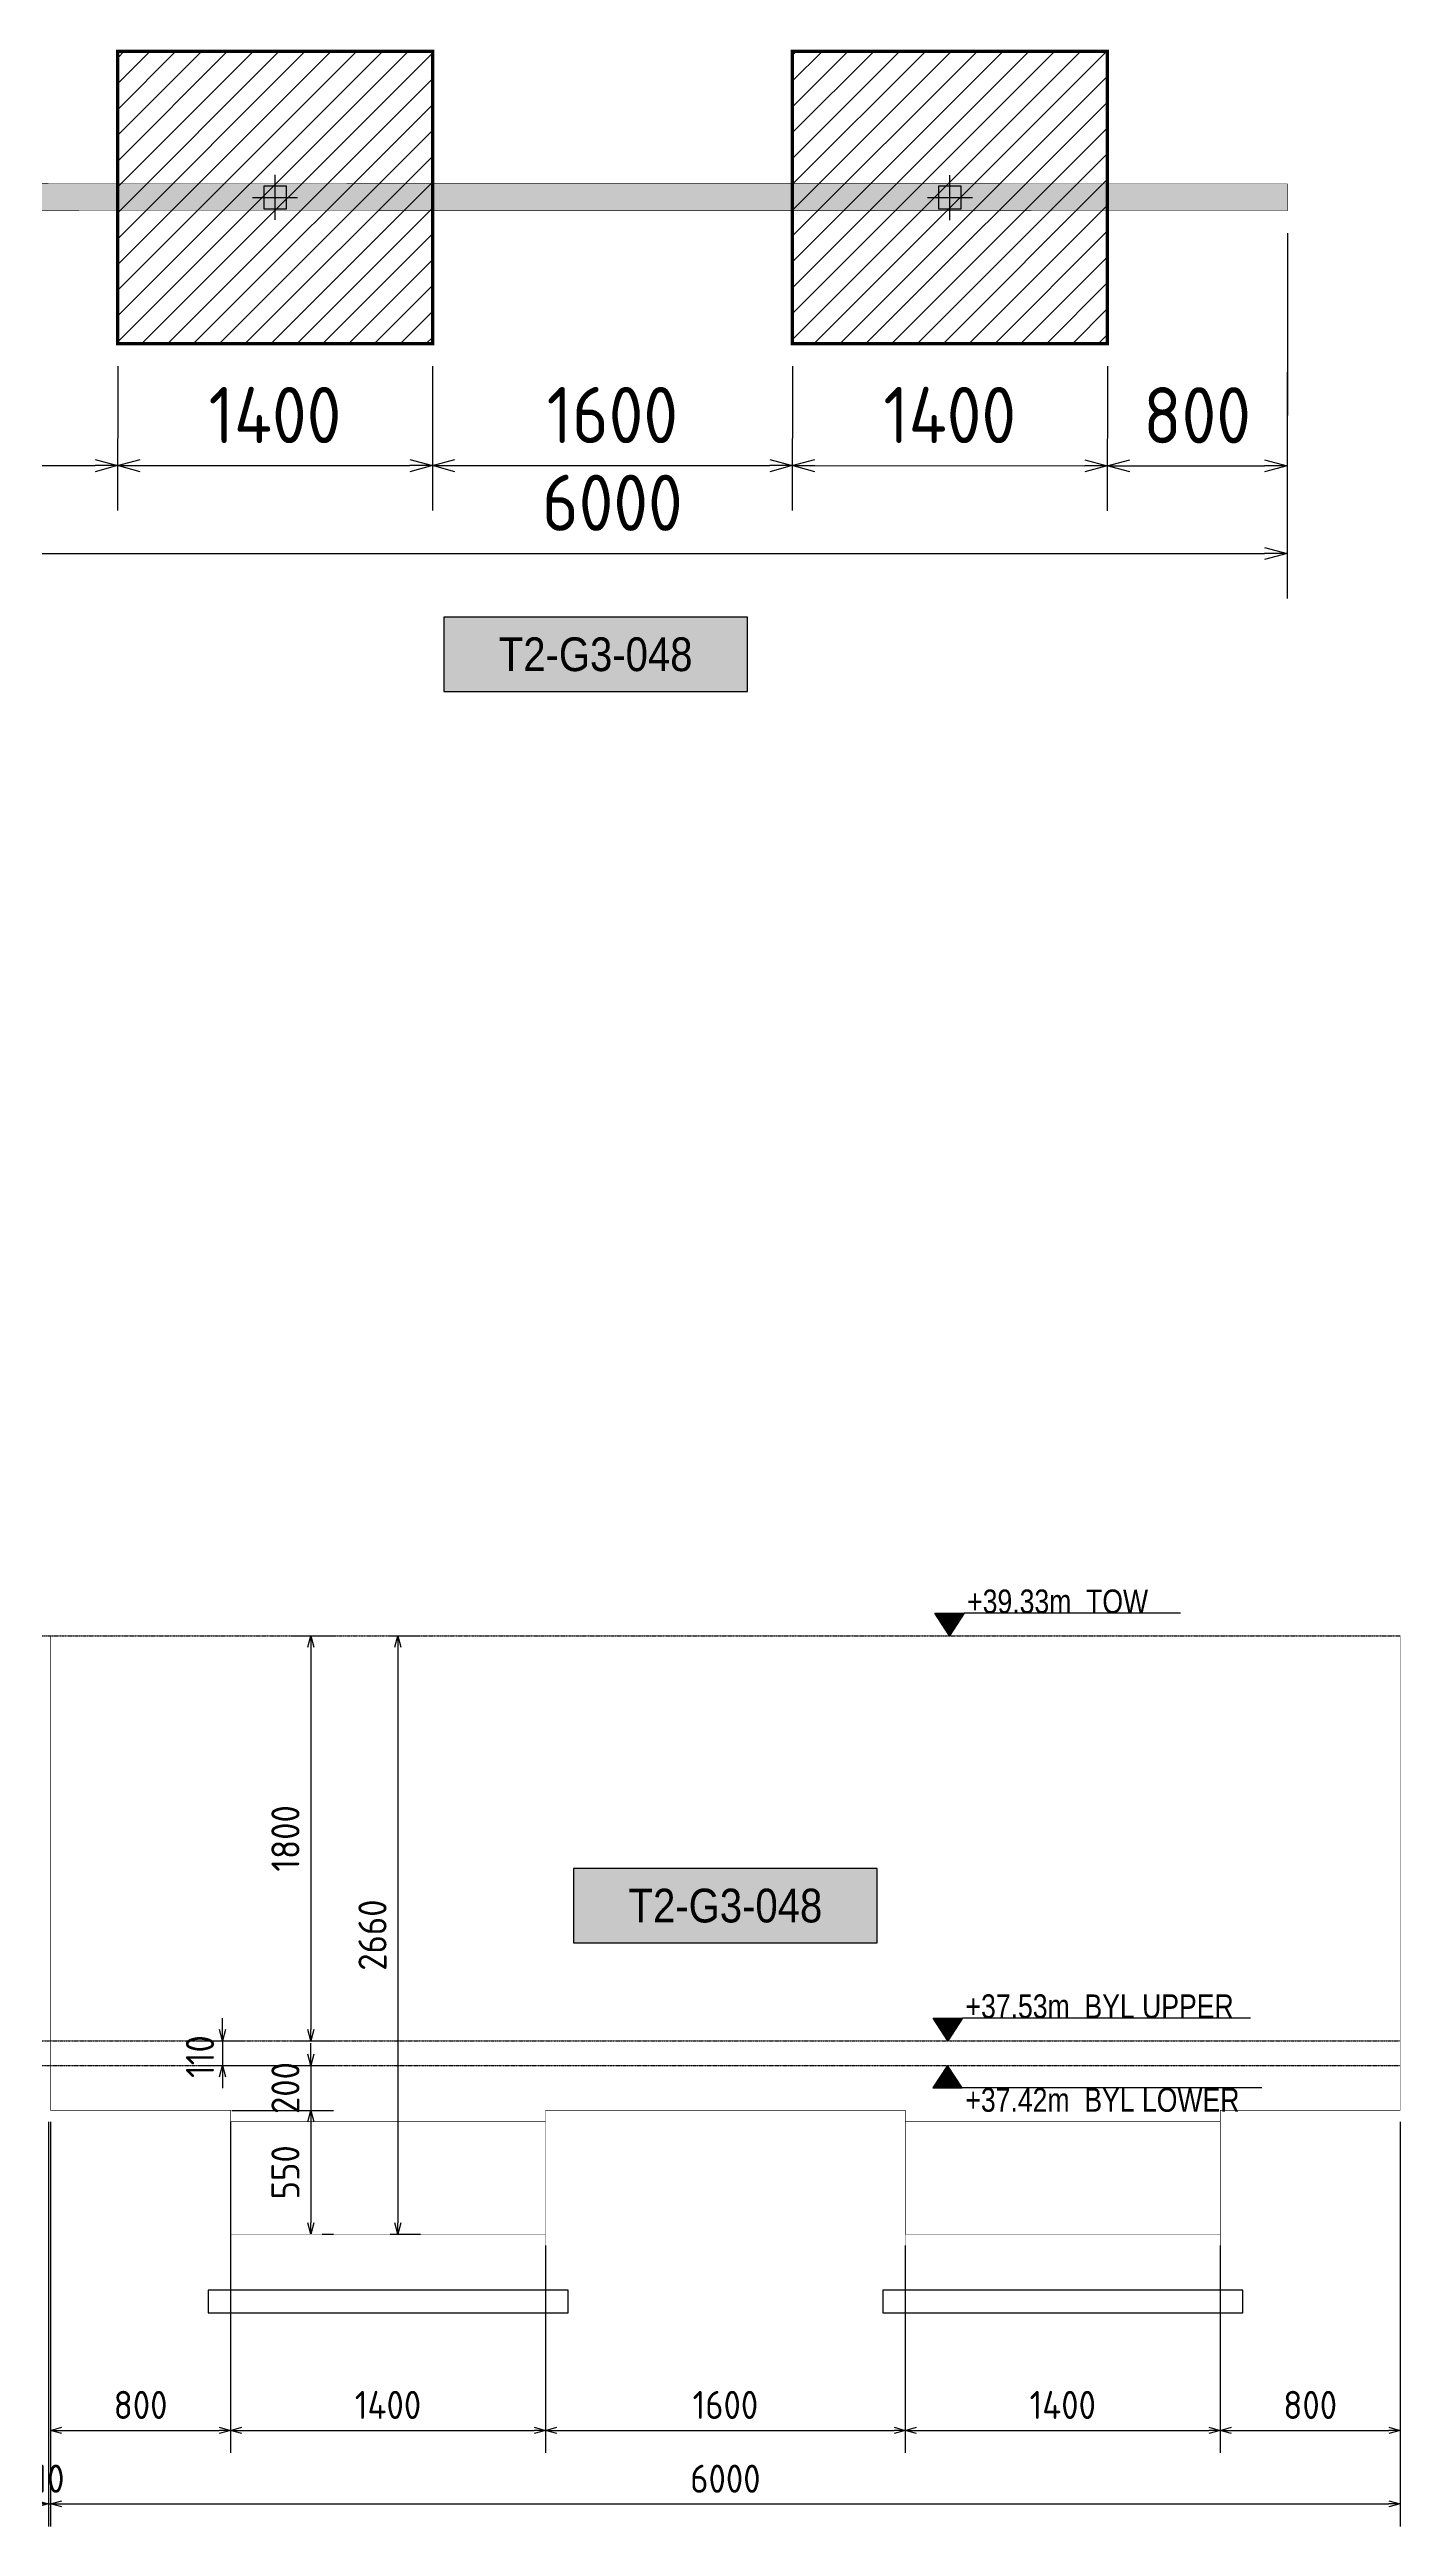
# Model space of a CAD drawing. Header units: centimetres. Extents: x -6122352 to 7132207, y -1694241 to 1947892.
# Drawn here: x 3400055 to 3406061, y 702974 to 713987 of the extents above; entities that cross this region are included whole.
import ezdxf
from ezdxf.enums import TextEntityAlignment as Align

# ---------------------------------------------------------------- set-up
doc = ezdxf.new("R2010")
doc.units = ezdxf.units.CM
doc.header["$MEASUREMENT"] = 0
doc.header["$PDMODE"] = 66
doc.header["$PDSIZE"] = 100
doc.linetypes.add('DASHED2', pattern=[0.375, 0.25, -0.125])
doc.linetypes.add('HIDDEN', pattern=[0.375, 0.25, -0.125])
for name, color, linetype in [('00-MI-DIM', 7, 'Continuous'), ('@MI-FOOTINGS', 7, 'Continuous'), ('@MI-TYPE-01', 30, 'Continuous'), ('@MI-TYPE-02', 6, 'Continuous'), ('JML-Dimension', 1, 'Continuous'), ('PANEL-TAGS', 7, 'Continuous'), ('SECTION', 130, 'Continuous')]:
    doc.layers.add(name, color=color, linetype=linetype)
doc.styles.add('PANELTAG_STYLE', font='arial.ttf')
doc.styles.add('Schueco-BEMSTIL', font='isocpeur.ttf', dxfattribs={"width": 0.9})
doc.styles.add('txt-Pisa-std', font='arial.ttf', dxfattribs={"width": 0.8})
doc.dimstyles.new('MI- JWC-TXT-2.5 MM', dxfattribs={"dimscale": 1.5, "dimtxt": 2.5, "dimasz": 1, "dimexe": 2, "dimexo": 1, "dimgap": 1, "dimtad": 1, "dimdec": 0, "dimdsep": 46, "dimtxsty": 'Schueco-BEMSTIL', "dimblk": 'OPEN30', "dimcen": 0, "dimdle": 2, "dimclrd": 140, "dimclre": 8, "dimclrt": 40, "dimadec": 0, "dimazin": 2, "dimtfac": 1, "dimtdec": 0, "dimtix": 1, "dimtmove": 2, "dimatfit": 3, "dimldrblk": 'OPEN', "dimfxl": 2, "dimlwd": -1, "dimlwe": -1, "dimarcsym": 0})

# ---------------------------------------------------------------- blocks, each defined once
blk = doc.blocks.new('_Open30')
at = {"color": 0, "linetype": 'ByBlock', "lineweight": -2}
for p, q in [((-1, 0.27), (0, 0)), ((0, 0), (-1, -0.27)), ((0, 0), (-1, 0))]:
    blk.add_line(p, q, dxfattribs=at)
blk = doc.blocks.new('*D1453')
at = {"layer": '00-MI-DIM', "color": 8, "transparency": 16777216}
for p, q in [((395143, -176672), (396767, -176673)), ((395141, -182672), (396766, -182673))]:
    blk.add_line(p, q, dxfattribs=at)
at = {"layer": '00-MI-DIM', "color": 140, "transparency": 16777216}
blk.add_line((396566, -182573), (396567, -176773), dxfattribs=at)
at = {"layer": 'Defpoints', "color": 0, "transparency": 16777216}
for p in [(395043, -176672), (396567, -176673), (395041, -182672)]:
    blk.add_point(p, dxfattribs=at)
at = {"layer": '00-MI-DIM', "color": 140, "transparency": 16777216, "xscale": 100, "yscale": 100, "zscale": 100}
for p, rotation in [((396567, -176673), 89.98973417893167), ((396566, -182673), 269.9897341789317)]:
    blk.add_blockref('_Open30', p, dxfattribs=dict(at, rotation=rotation))
at = {"layer": '00-MI-DIM', "color": 40, "transparency": 16777216, "insert": (396341, -179673), "char_height": 250, "attachment_point": 5, "rotation": 89.9897, "style": 'Schueco-BEMSTIL'}
blk.add_mtext('6000', dxfattribs=at)
blk = doc.blocks.new('_Open')
at = {"color": 0, "linetype": 'ByBlock', "lineweight": -2}
for p, q in [((-1, 0.2), (0, 0)), ((-1, -0.2), (0, 0)), ((0, 0), (-1, 0))]:
    blk.add_line(p, q, dxfattribs=at)
blk = doc.blocks.new('T2-FOOTING PLAN')
at = {"layer": '@MI-FOOTINGS', "transparency": 33554679}
h = blk.add_hatch(dxfattribs=at)
h.set_pattern_fill('ANSI31', color=8, scale=650)
h.paths.add_polyline_path([(-700, 650), (700, 650), (700, -650), (-700, -650)])
at = {"layer": '@MI-FOOTINGS', "color": 160, "true_color": 0x3340f0, "const_width": 15}
blk.add_lwpolyline([(-700, 650), (700, 650), (700, -650), (-700, -650)], close=True, dxfattribs=at)
at = {"layer": '@MI-FOOTINGS', "color": 30}
blk.add_point((0, 0), dxfattribs=at)
blk = doc.blocks.new('*D1433')
at = {"layer": '00-MI-DIM', "color": 8, "transparency": 16777216}
for p, q in [((395733, -181872), (396376, -181873)), ((395732, -183482), (396375, -183483))]:
    blk.add_line(p, q, dxfattribs=at)
at = {"layer": '00-MI-DIM', "color": 140, "transparency": 16777216}
blk.add_line((396175, -183383), (396176, -181973), dxfattribs=at)
at = {"layer": 'Defpoints', "color": 0, "transparency": 16777216}
for p in [(395633, -181872), (396176, -181873), (395632, -183482)]:
    blk.add_point(p, dxfattribs=at)
at = {"layer": '00-MI-DIM', "color": 140, "transparency": 16777216, "xscale": 100, "yscale": 100, "zscale": 100}
for p, rotation in [((396176, -181873), 89.98973417893167), ((396175, -183483), 269.9897341789317)]:
    blk.add_blockref('_Open30', p, dxfattribs=dict(at, rotation=rotation))
at = {"layer": '00-MI-DIM', "color": 40, "transparency": 16777216, "insert": (395951, -182678), "char_height": 250, "attachment_point": 5, "rotation": 89.9897, "style": 'Schueco-BEMSTIL'}
blk.add_mtext('1610', dxfattribs=at)
blk = doc.blocks.new('*D1435')
at = {"layer": '00-MI-DIM', "color": 8, "transparency": 16777216}
for p, q in [((395734, -180472), (396376, -180473)), ((395733, -181872), (396376, -181873))]:
    blk.add_line(p, q, dxfattribs=at)
at = {"layer": '00-MI-DIM', "color": 140, "transparency": 16777216}
blk.add_line((396176, -181773), (396176, -180573), dxfattribs=at)
at = {"layer": 'Defpoints', "color": 0, "transparency": 16777216}
for p in [(395634, -180472), (396176, -180473), (395633, -181872)]:
    blk.add_point(p, dxfattribs=at)
at = {"layer": '00-MI-DIM', "color": 140, "transparency": 16777216, "xscale": 100, "yscale": 100, "zscale": 100}
for p, rotation in [((396176, -180473), 89.98973417893167), ((396176, -181873), 269.9897341789317)]:
    blk.add_blockref('_Open30', p, dxfattribs=dict(at, rotation=rotation))
at = {"layer": '00-MI-DIM', "color": 40, "transparency": 16777216, "insert": (395951, -181173), "char_height": 250, "attachment_point": 5, "rotation": 89.9897, "style": 'Schueco-BEMSTIL'}
blk.add_mtext('1400', dxfattribs=at)
blk = doc.blocks.new('*D1437')
at = {"layer": '00-MI-DIM', "color": 8, "transparency": 16777216}
for p, q in [((395734, -178872), (396376, -178873)), ((395734, -180472), (396376, -180473))]:
    blk.add_line(p, q, dxfattribs=at)
at = {"layer": '00-MI-DIM', "color": 140, "transparency": 16777216}
blk.add_line((396176, -180373), (396176, -178973), dxfattribs=at)
at = {"layer": 'Defpoints', "color": 0, "transparency": 16777216}
for p in [(395634, -178872), (396176, -178873), (395634, -180472)]:
    blk.add_point(p, dxfattribs=at)
at = {"layer": '00-MI-DIM', "color": 140, "transparency": 16777216, "xscale": 100, "yscale": 100, "zscale": 100}
for p, rotation in [((396176, -178873), 89.98973417893167), ((396176, -180473), 269.9897341789317)]:
    blk.add_blockref('_Open30', p, dxfattribs=dict(at, rotation=rotation))
at = {"layer": '00-MI-DIM', "color": 40, "transparency": 16777216, "insert": (395951, -179673), "char_height": 250, "attachment_point": 5, "rotation": 89.9897, "style": 'Schueco-BEMSTIL'}
blk.add_mtext('1600', dxfattribs=at)
blk = doc.blocks.new('*D1439')
at = {"layer": '00-MI-DIM', "color": 8, "transparency": 16777216}
for p, q in [((395734, -177472), (396377, -177473)), ((395734, -178872), (396376, -178873))]:
    blk.add_line(p, q, dxfattribs=at)
at = {"layer": '00-MI-DIM', "color": 140, "transparency": 16777216}
blk.add_line((396176, -178773), (396177, -177573), dxfattribs=at)
at = {"layer": 'Defpoints', "color": 0, "transparency": 16777216}
for p in [(395634, -177472), (396177, -177473), (395634, -178872)]:
    blk.add_point(p, dxfattribs=at)
at = {"layer": '00-MI-DIM', "color": 140, "transparency": 16777216, "xscale": 100, "yscale": 100, "zscale": 100}
for p, rotation in [((396177, -177473), 89.98973417893167), ((396176, -178873), 269.9897341789317)]:
    blk.add_blockref('_Open30', p, dxfattribs=dict(at, rotation=rotation))
at = {"layer": '00-MI-DIM', "color": 40, "transparency": 16777216, "insert": (395951, -178173), "char_height": 250, "attachment_point": 5, "rotation": 89.9897, "style": 'Schueco-BEMSTIL'}
blk.add_mtext('1400', dxfattribs=at)
blk = doc.blocks.new('*D1479')
at = {"layer": '00-MI-DIM', "color": 8, "transparency": 16777216}
for p, q in [((395143, -176672), (396377, -176673)), ((395734, -177472), (396377, -177473))]:
    blk.add_line(p, q, dxfattribs=at)
at = {"layer": '00-MI-DIM', "color": 140, "transparency": 16777216}
blk.add_line((396177, -177373), (396177, -176773), dxfattribs=at)
at = {"layer": 'Defpoints', "color": 0, "transparency": 16777216}
for p in [(395043, -176672), (396177, -176673), (395634, -177472)]:
    blk.add_point(p, dxfattribs=at)
at = {"layer": '00-MI-DIM', "color": 140, "transparency": 16777216, "xscale": 100, "yscale": 100, "zscale": 100}
for p, rotation in [((396177, -176673), 89.98973417893167), ((396177, -177473), 269.9897341789317)]:
    blk.add_blockref('_Open30', p, dxfattribs=dict(at, rotation=rotation))
at = {"layer": '00-MI-DIM', "color": 40, "transparency": 16777216, "insert": (395952, -177073), "char_height": 250, "attachment_point": 5, "rotation": 89.9897, "style": 'Schueco-BEMSTIL'}
blk.add_mtext('800', dxfattribs=at)
blk = doc.blocks.new('PANELTAG')
at = {"layer": 'PANEL-TAGS', "color": 1}
blk.add_lwpolyline([(-13.5, -3.3), (13.5, -3.3), (13.5, 3.3), (-13.5, 3.3)], close=True, dxfattribs=at)
at = {"layer": 'PANEL-TAGS', "color": 40, "true_color": 0xffd700}
blk.add_solid([(-13.5, -3.3), (13.5, -3.3), (-13.5, 3.3), (13.5, 3.3)], dxfattribs=at)
at = {"layer": 'PANEL-TAGS', "color": 5, "style": 'PANELTAG_STYLE', "width": 0.85}
blk.add_attdef('TAGNO', text='', height=3, dxfattribs=at).set_placement((0, 0), align=Align.MIDDLE)
blk = doc.blocks.new('*D2136')
at = {"layer": '@MI-TYPE-01', "color": 8, "transparency": 16777216}
for p, q in [((3400060, 704773), (3400060, 703301)), ((3400860, 704773), (3400860, 703301))]:
    blk.add_line(p, q, dxfattribs=at)
at = {"layer": '@MI-TYPE-01', "color": 140, "transparency": 16777216}
blk.add_line((3400110, 703401), (3400810, 703401), dxfattribs=at)
at = {"layer": 'Defpoints', "color": 0, "transparency": 16777216}
for p in [(3400060, 704823), (3400860, 704823), (3400860, 703401)]:
    blk.add_point(p, dxfattribs=at)
at = {"layer": '@MI-TYPE-01', "color": 140, "transparency": 16777216, "xscale": 50, "yscale": 50, "zscale": 50, "rotation": 180}
blk.add_blockref('_Open30', (3400060, 703401), dxfattribs=at)
at = {"layer": '@MI-TYPE-01', "color": 140, "transparency": 16777216, "xscale": 50, "yscale": 50, "zscale": 50}
blk.add_blockref('_Open30', (3400860, 703401), dxfattribs=at)
at = {"layer": '@MI-TYPE-01', "color": 40, "transparency": 16777216, "insert": (3400460, 703514), "char_height": 125, "attachment_point": 5, "style": 'Schueco-BEMSTIL'}
blk.add_mtext('800', dxfattribs=at)
blk = doc.blocks.new('*D2137')
at = {"layer": '@MI-TYPE-01', "color": 8, "transparency": 16777216}
for p, q in [((3400860, 704773), (3400860, 703301)), ((3402260, 704223), (3402260, 703301))]:
    blk.add_line(p, q, dxfattribs=at)
at = {"layer": '@MI-TYPE-01', "color": 140, "transparency": 16777216}
blk.add_line((3400910, 703401), (3402210, 703401), dxfattribs=at)
at = {"layer": 'Defpoints', "color": 0, "transparency": 16777216}
for p in [(3400860, 704823), (3402260, 704273), (3402260, 703401)]:
    blk.add_point(p, dxfattribs=at)
at = {"layer": '@MI-TYPE-01', "color": 140, "transparency": 16777216, "xscale": 50, "yscale": 50, "zscale": 50, "rotation": 180}
blk.add_blockref('_Open30', (3400860, 703401), dxfattribs=at)
at = {"layer": '@MI-TYPE-01', "color": 140, "transparency": 16777216, "xscale": 50, "yscale": 50, "zscale": 50}
blk.add_blockref('_Open30', (3402260, 703401), dxfattribs=at)
at = {"layer": '@MI-TYPE-01', "color": 40, "transparency": 16777216, "insert": (3401560, 703514), "char_height": 125, "attachment_point": 5, "style": 'Schueco-BEMSTIL'}
blk.add_mtext('1400', dxfattribs=at)
blk = doc.blocks.new('*D2138')
at = {"layer": '@MI-TYPE-01', "color": 8, "transparency": 16777216}
for p, q in [((3402260, 704223), (3402260, 703301)), ((3403860, 704223), (3403860, 703301))]:
    blk.add_line(p, q, dxfattribs=at)
at = {"layer": '@MI-TYPE-01', "color": 140, "transparency": 16777216}
blk.add_line((3402310, 703401), (3403810, 703401), dxfattribs=at)
at = {"layer": 'Defpoints', "color": 0, "transparency": 16777216}
for p in [(3402260, 704273), (3403860, 704273), (3403860, 703401)]:
    blk.add_point(p, dxfattribs=at)
at = {"layer": '@MI-TYPE-01', "color": 140, "transparency": 16777216, "xscale": 50, "yscale": 50, "zscale": 50, "rotation": 180}
blk.add_blockref('_Open30', (3402260, 703401), dxfattribs=at)
at = {"layer": '@MI-TYPE-01', "color": 140, "transparency": 16777216, "xscale": 50, "yscale": 50, "zscale": 50}
blk.add_blockref('_Open30', (3403860, 703401), dxfattribs=at)
at = {"layer": '@MI-TYPE-01', "color": 40, "transparency": 16777216, "insert": (3403060, 703514), "char_height": 125, "attachment_point": 5, "style": 'Schueco-BEMSTIL'}
blk.add_mtext('1600', dxfattribs=at)
blk = doc.blocks.new('*D2113')
at = {"layer": '@MI-TYPE-01', "color": 8, "transparency": 16777216}
for p, q in [((3403860, 704223), (3403860, 703301)), ((3405260, 704223), (3405260, 703301))]:
    blk.add_line(p, q, dxfattribs=at)
at = {"layer": '@MI-TYPE-01', "color": 140, "transparency": 16777216}
blk.add_line((3403910, 703401), (3405210, 703401), dxfattribs=at)
at = {"layer": 'Defpoints', "color": 0, "transparency": 16777216}
for p in [(3403860, 704273), (3405260, 704273), (3405260, 703401)]:
    blk.add_point(p, dxfattribs=at)
at = {"layer": '@MI-TYPE-01', "color": 140, "transparency": 16777216, "xscale": 50, "yscale": 50, "zscale": 50, "rotation": 180}
blk.add_blockref('_Open30', (3403860, 703401), dxfattribs=at)
at = {"layer": '@MI-TYPE-01', "color": 140, "transparency": 16777216, "xscale": 50, "yscale": 50, "zscale": 50}
blk.add_blockref('_Open30', (3405260, 703401), dxfattribs=at)
at = {"layer": '@MI-TYPE-01', "color": 40, "transparency": 16777216, "insert": (3404560, 703514), "char_height": 125, "attachment_point": 5, "style": 'Schueco-BEMSTIL'}
blk.add_mtext('1400', dxfattribs=at)
blk = doc.blocks.new('*D2114')
at = {"layer": '@MI-TYPE-01', "color": 8, "transparency": 16777216}
for p, q in [((3406060, 704773), (3406060, 703301)), ((3405260, 704223), (3405260, 703301))]:
    blk.add_line(p, q, dxfattribs=at)
at = {"layer": '@MI-TYPE-01', "color": 140, "transparency": 16777216}
blk.add_line((3405310, 703401), (3406010, 703401), dxfattribs=at)
at = {"layer": 'Defpoints', "color": 0, "transparency": 16777216}
for p in [(3406060, 704823), (3405260, 704273), (3406060, 703401)]:
    blk.add_point(p, dxfattribs=at)
at = {"layer": '@MI-TYPE-01', "color": 140, "transparency": 16777216, "xscale": 50, "yscale": 50, "zscale": 50, "rotation": 180}
blk.add_blockref('_Open30', (3405260, 703401), dxfattribs=at)
at = {"layer": '@MI-TYPE-01', "color": 140, "transparency": 16777216, "xscale": 50, "yscale": 50, "zscale": 50}
blk.add_blockref('_Open30', (3406060, 703401), dxfattribs=at)
at = {"layer": '@MI-TYPE-01', "color": 40, "transparency": 16777216, "insert": (3405660, 703514), "char_height": 125, "attachment_point": 5, "style": 'Schueco-BEMSTIL'}
blk.add_mtext('800', dxfattribs=at)
blk = doc.blocks.new('*D2115')
at = {"layer": '@MI-TYPE-01', "color": 8, "transparency": 16777216}
for p, q in [((3400060, 704773), (3400060, 702974)), ((3406060, 704773), (3406060, 702974))]:
    blk.add_line(p, q, dxfattribs=at)
at = {"layer": '@MI-TYPE-01', "color": 140, "transparency": 16777216}
blk.add_line((3400110, 703074), (3406010, 703074), dxfattribs=at)
at = {"layer": 'Defpoints', "color": 0, "transparency": 16777216}
for p in [(3400060, 704823), (3406060, 704823), (3406060, 703074)]:
    blk.add_point(p, dxfattribs=at)
at = {"layer": '@MI-TYPE-01', "color": 140, "transparency": 16777216, "xscale": 50, "yscale": 50, "zscale": 50, "rotation": 180}
blk.add_blockref('_Open30', (3400060, 703074), dxfattribs=at)
at = {"layer": '@MI-TYPE-01', "color": 140, "transparency": 16777216, "xscale": 50, "yscale": 50, "zscale": 50}
blk.add_blockref('_Open30', (3406060, 703074), dxfattribs=at)
at = {"layer": '@MI-TYPE-01', "color": 40, "transparency": 16777216, "insert": (3403060, 703186), "char_height": 125, "attachment_point": 5, "style": 'Schueco-BEMSTIL'}
blk.add_mtext('6000', dxfattribs=at)
blk = doc.blocks.new('*D2118')
at = {"layer": '@MI-TYPE-01', "color": 8, "transparency": 16777216}
for p, q in [((3400050, 704773), (3400050, 702974)), ((3400060, 704773), (3400060, 702974))]:
    blk.add_line(p, q, dxfattribs=at)
at = {"layer": '@MI-TYPE-01', "color": 140, "transparency": 16777216}
for p, q in [((3400000, 703074), (3399950, 703074)), ((3400050, 703074), (3400060, 703074)), ((3400110, 703074), (3400160, 703074))]:
    blk.add_line(p, q, dxfattribs=at)
at = {"layer": 'Defpoints', "color": 0, "transparency": 16777216}
for p in [(3400050, 704823), (3400060, 704823), (3400060, 703074)]:
    blk.add_point(p, dxfattribs=at)
at = {"layer": '@MI-TYPE-01', "color": 140, "transparency": 16777216, "xscale": 50, "yscale": 50, "zscale": 50}
blk.add_blockref('_Open30', (3400050, 703074), dxfattribs=at)
at = {"layer": '@MI-TYPE-01', "color": 140, "transparency": 16777216, "xscale": 50, "yscale": 50, "zscale": 50, "rotation": 180}
blk.add_blockref('_Open30', (3400060, 703074), dxfattribs=at)
at = {"layer": '@MI-TYPE-01', "color": 40, "transparency": 16777216, "insert": (3400055, 703186), "char_height": 125, "attachment_point": 5, "style": 'Schueco-BEMSTIL'}
blk.add_mtext('10', dxfattribs=at)
blk = doc.blocks.new('T2-ELE FT')
at = {"color": 12, "linetype": 'HIDDEN', "ltscale": 5, "const_width": 2}
blk.add_lwpolyline([(30306558, 1676366), (30306558, 1676866), (30307958, 1676866), (30307958, 1676366)], dxfattribs=at)
at = {"color": 12, "ltscale": 20, "const_width": 2}
blk.add_lwpolyline([(30306558, 1676366), (30307958, 1676366), (30307958, 1676116), (30306558, 1676116)], close=True, dxfattribs=at)
at = {"color": 8, "ltscale": 20}
blk.add_lwpolyline([(30306458, 1676116), (30308058, 1676116), (30308058, 1676016), (30306458, 1676016)], close=True, dxfattribs=at)
blk = doc.blocks.new('*U2058')
at = {"layer": 'JML-Dimension'}
h = blk.add_hatch(color=10, dxfattribs=at)
h.dxf.hatch_style = 1
h.paths.add_polyline_path([(0, 0), (-1.54, 2.37), (1.54, 2.37)])
blk.add_line((24.31, 2.37), (1.54, 2.37), dxfattribs=at)
blk.add_lwpolyline([(0, 0), (-1.54, 2.37), (1.54, 2.37), (0, 0)], dxfattribs=at)
at = {"color": 5, "style": 'txt-Pisa-std', "width": 0.8}
blk.add_attdef('+0.0', text='', height=2.5, dxfattribs=at).set_placement((1.87, 2.37), align=Align.BOTTOM_LEFT)
blk = doc.blocks.new('*D2149')
at = {"layer": '@MI-TYPE-01', "color": 8, "transparency": 16777216}
for p, q in [((3401569, 706933), (3401704, 706933)), ((3401569, 704273), (3401704, 704273))]:
    blk.add_line(p, q, dxfattribs=at)
at = {"layer": '@MI-TYPE-01', "color": 140, "transparency": 16777216}
blk.add_line((3401604, 706883), (3401604, 704323), dxfattribs=at)
at = {"layer": 'Defpoints', "color": 0, "transparency": 16777216}
for p in [(3401519, 706933), (3401519, 704273), (3401604, 704273)]:
    blk.add_point(p, dxfattribs=at)
at = {"layer": '@MI-TYPE-01', "color": 140, "transparency": 16777216, "xscale": 50, "yscale": 50, "zscale": 50}
for p, rotation in [((3401604, 706933), 90), ((3401604, 704273), 270)]:
    blk.add_blockref('_Open30', p, dxfattribs=dict(at, rotation=rotation))
at = {"layer": '@MI-TYPE-01', "color": 40, "transparency": 16777216, "insert": (3401491, 705603), "char_height": 125, "attachment_point": 5, "rotation": 90, "style": 'Schueco-BEMSTIL'}
blk.add_mtext('2660', dxfattribs=at)
blk = doc.blocks.new('*D2150')
at = {"layer": '@MI-TYPE-01', "color": 8, "transparency": 16777216}
for p, q in [((3401144, 706933), (3401317, 706933)), ((3401144, 705133), (3401317, 705133))]:
    blk.add_line(p, q, dxfattribs=at)
at = {"layer": '@MI-TYPE-01', "color": 140, "transparency": 16777216}
blk.add_line((3401217, 706883), (3401217, 705183), dxfattribs=at)
at = {"layer": 'Defpoints', "color": 0, "transparency": 16777216}
for p in [(3401094, 706933), (3401094, 705133), (3401217, 705133)]:
    blk.add_point(p, dxfattribs=at)
at = {"layer": '@MI-TYPE-01', "color": 140, "transparency": 16777216, "xscale": 50, "yscale": 50, "zscale": 50}
for p, rotation in [((3401217, 706933), 90), ((3401217, 705133), 270)]:
    blk.add_blockref('_Open30', p, dxfattribs=dict(at, rotation=rotation))
at = {"layer": '@MI-TYPE-01', "color": 40, "transparency": 16777216, "insert": (3401104, 706033), "char_height": 125, "attachment_point": 5, "rotation": 90, "style": 'Schueco-BEMSTIL'}
blk.add_mtext('1800', dxfattribs=at)
blk = doc.blocks.new('*D2151')
at = {"layer": '@MI-TYPE-01', "color": 140, "transparency": 16777216}
for p, q in [((3400824, 705183), (3400824, 705233)), ((3400824, 705133), (3400824, 705023)), ((3400824, 704973), (3400824, 704923))]:
    blk.add_line(p, q, dxfattribs=at)
at = {"layer": '@MI-TYPE-01', "color": 8, "transparency": 16777216}
for p, q in [((3400713, 705133), (3400924, 705133)), ((3400716, 705023), (3400924, 705023))]:
    blk.add_line(p, q, dxfattribs=at)
at = {"layer": 'Defpoints', "color": 0, "transparency": 16777216}
for p in [(3400663, 705133), (3400666, 705023), (3400824, 705023)]:
    blk.add_point(p, dxfattribs=at)
at = {"layer": '@MI-TYPE-01', "color": 140, "transparency": 16777216, "xscale": 50, "yscale": 50, "zscale": 50}
for p, rotation in [((3400824, 705133), 270), ((3400824, 705023), 90)]:
    blk.add_blockref('_Open30', p, dxfattribs=dict(at, rotation=rotation))
at = {"layer": '@MI-TYPE-01', "color": 40, "transparency": 16777216, "insert": (3400724, 705063), "char_height": 125, "attachment_point": 5, "rotation": 90, "style": 'Schueco-BEMSTIL'}
blk.add_mtext('110', dxfattribs=at)
blk = doc.blocks.new('*D2152')
at = {"layer": '@MI-TYPE-01', "color": 140, "transparency": 16777216}
for p, q in [((3401217, 705073), (3401217, 705123)), ((3401217, 705023), (3401217, 704823)), ((3401217, 704773), (3401217, 704723))]:
    blk.add_line(p, q, dxfattribs=at)
at = {"layer": '@MI-TYPE-01', "color": 8, "transparency": 16777216}
for p, q in [((3400716, 705023), (3401317, 705023)), ((3400865, 704823), (3401317, 704823))]:
    blk.add_line(p, q, dxfattribs=at)
at = {"layer": 'Defpoints', "color": 0, "transparency": 16777216}
for p in [(3400666, 705023), (3400815, 704823), (3401217, 704823)]:
    blk.add_point(p, dxfattribs=at)
at = {"layer": '@MI-TYPE-01', "color": 140, "transparency": 16777216, "xscale": 50, "yscale": 50, "zscale": 50}
for p, rotation in [((3401217, 705023), 270), ((3401217, 704823), 90)]:
    blk.add_blockref('_Open30', p, dxfattribs=dict(at, rotation=rotation))
at = {"layer": '@MI-TYPE-01', "color": 40, "transparency": 16777216, "insert": (3401104, 704923), "char_height": 125, "attachment_point": 5, "rotation": 90, "style": 'Schueco-BEMSTIL'}
blk.add_mtext('200', dxfattribs=at)
blk = doc.blocks.new('*D2153')
at = {"layer": '@MI-TYPE-01', "color": 8, "transparency": 16777216}
for p, q in [((3400865, 704823), (3401317, 704823)), ((3401267, 704273), (3401317, 704273))]:
    blk.add_line(p, q, dxfattribs=at)
at = {"layer": '@MI-TYPE-01', "color": 140, "transparency": 16777216}
blk.add_line((3401217, 704773), (3401217, 704323), dxfattribs=at)
at = {"layer": 'Defpoints', "color": 0, "transparency": 16777216}
for p in [(3400815, 704823), (3401217, 704273), (3401217, 704273)]:
    blk.add_point(p, dxfattribs=at)
at = {"layer": '@MI-TYPE-01', "color": 140, "transparency": 16777216, "xscale": 50, "yscale": 50, "zscale": 50}
for p, rotation in [((3401217, 704823), 90), ((3401217, 704273), 270)]:
    blk.add_blockref('_Open30', p, dxfattribs=dict(at, rotation=rotation))
at = {"layer": '@MI-TYPE-01', "color": 40, "transparency": 16777216, "insert": (3401104, 704548), "char_height": 125, "attachment_point": 5, "rotation": 90, "style": 'Schueco-BEMSTIL'}
blk.add_mtext('550', dxfattribs=at)
blk = doc.blocks.new('*U2056')
at = {"layer": 'JML-Dimension'}
h = blk.add_hatch(color=10, dxfattribs=at)
h.dxf.hatch_style = 1
h.paths.add_polyline_path([(0, 0), (-1.54, 2.37), (1.54, 2.37)])
blk.add_line((31.81, 2.37), (1.54, 2.37), dxfattribs=at)
blk.add_lwpolyline([(0, 0), (-1.54, 2.37), (1.54, 2.37), (0, 0)], dxfattribs=at)
at = {"color": 5, "style": 'txt-Pisa-std', "width": 0.8}
blk.add_attdef('+0.0', text='', height=2.5, dxfattribs=at).set_placement((1.87, 2.37), align=Align.BOTTOM_LEFT)
blk = doc.blocks.new('*U2057')
at = {"layer": 'JML-Dimension'}
h = blk.add_hatch(color=10, dxfattribs=at)
h.dxf.hatch_style = 1
h.paths.add_polyline_path([(0, 0), (-1.54, 2.37), (1.54, 2.37)])
blk.add_line((33.03, 2.37), (1.54, 2.37), dxfattribs=at)
blk.add_lwpolyline([(0, 0), (-1.54, 2.37), (1.54, 2.37), (0, 0)], dxfattribs=at)
at = {"color": 5, "style": 'txt-Pisa-std', "width": 0.8}
blk.add_attdef('+0.0', text='', height=2.5, dxfattribs=at).set_placement((1.87, 2.37), align=Align.BOTTOM_LEFT)
blk = doc.blocks.new('T2-MID PARTITION HALF')
at = {"layer": '@MI-TYPE-02'}
h = blk.add_hatch(color=256, dxfattribs=at)
h.dxf.hatch_style = 1
h.paths.add_polyline_path([(-62.2, 5901.9), (-60, 0), (60, 0), (57.8, 5901.8)])
h.paths.add_polyline_path([(-60, 11911.9), (-62.1, 5911.9), (57.9, 5911.8), (60, 11911.8)])
h.paths.add_polyline_path([(-57.9, 17921.9), (-60, 11921.9), (60, 11921.8), (62.1, 17921.8)])
h.paths.add_polyline_path([(-55.8, 23931.9), (-57.9, 17931.9), (62.1, 17931.8), (64.2, 23931.8)])
at = {"layer": '@MI-TYPE-02', "const_width": 2.5}
blk.add_lwpolyline([(-55.8, 23931.9), (-57.9, 17931.9), (62.1, 17931.8), (64.2, 23931.8)], close=True, dxfattribs=at)
at = {"layer": '@MI-FOOTINGS', "rotation": 89.98973417812736}
for p in [(5, 22431.8), (4.5, 19431.8)]:
    blk.add_blockref('T2-FOOTING PLAN', p, dxfattribs=at)
at = {"layer": '00-MI-DIM'}
dim = blk.add_linear_dim(base=(1587.9, 23931.6), p1=(62.1, 17931.8), p2=(64.2, 23931.8), angle=89.98973, dimstyle='MI- JWC-TXT-2.5 MM', dxfattribs=at)
dim.commit()
dim.dimension.update_dxf_attribs({"geometry": '*D1453', "text_midpoint": (1587.3, 20931.6), "dimtype": 128, "insert": (-394979, 200604.2)})
at = {"layer": '00-MI-DIM', "color": 6}
dim = blk.add_linear_dim(base=(1197.7, 23931.6), p1=(655.2, 23131.7), p2=(64.2, 23931.8), angle=89.98973, dimstyle='MI- JWC-TXT-2.5 MM', dxfattribs=at)
dim.commit()
dim.dimension.update_dxf_attribs({"geometry": '*D1479', "text_midpoint": (972.6, 23531.7), "insert": (-394979, 200604.2)})
at = {"layer": '00-MI-DIM'}
for base, p1, p2, picture, middle in [((1197.6, 23131.6), (654.9, 21731.7), (655.2, 23131.7), '*D1439', (972.5, 22431.7)), ((1197.3, 21731.6), (654.6, 20131.7), (654.9, 21731.7), '*D1437', (972.2, 20931.7)), ((1197, 20131.6), (654.4, 18731.7), (654.6, 20131.7), '*D1435', (971.9, 19431.7)), ((1196.8, 18731.6), (653, 17121.7), (654.4, 18731.7), '*D1433', (971.6, 17926.7))]:
    dim = blk.add_linear_dim(base=base, p1=p1, p2=p2, angle=89.98973, dimstyle='MI- JWC-TXT-2.5 MM', dxfattribs=at)
    dim.commit()
    dim.dimension.update_dxf_attribs({"geometry": picture, "text_midpoint": middle, "insert": (-394979, 200604.2)})

msp = doc.modelspace()

# ---------------------------------------------------------------- linework, layer by layer
at = {"layer": '@MI-TYPE-01', "const_width": 2.5}
msp.add_lwpolyline([(3400060.204, 706933.49262), (3406060.204, 706933.49262), (3406060.204, 704823.49266), (3405260.204, 704823.49266), (3405260.204, 704273.49266), (3403860.204, 704273.49266), (3403860.204, 704823.49266), (3402260.204, 704823.49266), (3402260.204, 704273.49266), (3400860.204, 704273.49266), (3400860.204, 704823.49266), (3400060.204, 704823.49266)], close=True, dxfattribs=at)
at = {"layer": '@MI-TYPE-02', "color": 160, "linetype": 'DASHED2', "ltscale": 5}
for points in [[(3381935.35401, 706933.49262), (3406060.204, 706933.49262)], [(3381960.54805, 705133.49266), (3406060.204, 705133.49266)], [(3381960.54805, 705023.49266), (3406060.204, 705023.49266)]]:
    msp.add_lwpolyline(points, dxfattribs=at)

# ---------------------------------------------------------------- block references
at = {"color": 2, "xscale": -1}
for p in [(33708818.36556, -972092.3811), (33711818.36556, -972092.3811)]:
    msp.add_blockref('T2-ELE FT', p, dxfattribs=at)
at = {"layer": '@MI-TYPE-02', "color": 6, "rotation": 270}
msp.add_blockref('T2-MID PARTITION HALF', (3381626.36418, 713333.46141), dxfattribs=at)
at = {"layer": 'PANEL-TAGS'}
ref = msp.add_blockref('PANELTAG', (3402483.14676, 711297.88875), dxfattribs=dict(at, xscale=50.00000000000001, yscale=50.00000000000001, zscale=50.00000000000001))
ref.add_attrib('TAGNO', 'T2-G3-048', dxfattribs={"color": 5, "height": 150, "style": 'PANELTAG_STYLE', "width": 0.85}).set_placement((3402483.14676, 711297.88875), align=Align.MIDDLE_CENTER)
ref = msp.add_blockref('PANELTAG', (3403060.204, 705734.2532), dxfattribs=dict(at, xscale=50, yscale=50, zscale=50))
ref.add_attrib('TAGNO', 'T2-G3-048', dxfattribs={"color": 5, "height": 150, "style": 'PANELTAG_STYLE', "width": 0.85}).set_placement((3403060.204, 705734.2532), align=Align.MIDDLE_CENTER)
at = {"layer": 'SECTION', "color": 6}
ref = msp.add_blockref('*U2058', (3404055.86749, 706933.49262), dxfattribs=dict(at, xscale=42.30147098076819, yscale=42.30147098076819, zscale=42.30147098076819))
ref.add_attrib('+0.0', '+39.33m  TOW', (3404134.99614, 707033.74968), dxfattribs={"layer": 'JML-Dimension', "color": 5, "height": 105.7536775, "style": 'txt-Pisa-std', "width": 0.8})
ref = msp.add_blockref('*U2056', (3404048.574, 705133.49266), dxfattribs=dict(at, xscale=42.30147098076819, yscale=42.30147098076819, zscale=42.30147098076819))
ref.add_attrib('+0.0', '+37.53m  BYL UPPER', (3404127.70265, 705233.74973), dxfattribs={"layer": 'JML-Dimension', "color": 5, "height": 105.7536775, "style": 'txt-Pisa-std', "width": 0.8})
ref = msp.add_blockref('*U2057', (3404048.034, 705023.49266), dxfattribs=dict(at, xscale=-42.30147098076819, yscale=42.30147098076819, zscale=42.30147098076819, rotation=180))
ref.add_attrib('+0.0', '+37.42m  BYL LOWER', (3404127.16265, 704817.48192), dxfattribs={"layer": 'JML-Dimension', "color": 5, "height": 105.7536775, "style": 'txt-Pisa-std', "width": 0.8})

# ---------------------------------------------------------------- dimensions: what is measured, and where the dimension line sits
at = {"layer": '@MI-TYPE-01'}
for base, p1, p2, picture, middle in [((3401216.90474, 705133.49266), (3401093.58831, 706933.49262), (3401093.58831, 705133.49266), '*D2150', (3401104.40474, 706033.49264)), ((3401603.93425, 704273.49266), (3401519.05822, 706933.49262), (3401519.05822, 704273.49266), '*D2149', (3401491.43425, 705603.49264)), ((3401216.90474, 704823.49266), (3400665.69554, 705023.49266), (3400814.6467, 704823.49266), '*D2152', (3401104.40474, 704923.49266)), ((3401216.90474, 704273.49266), (3400814.6467, 704823.49266), (3401216.90474, 704273.49266), '*D2153', (3401104.40474, 704548.49266))]:
    dim = msp.add_linear_dim(base=base, p1=p1, p2=p2, angle=90, dimstyle='MI- JWC-TXT-2.5 MM', dxfattribs=at)
    dim.commit()
    dim.dimension.update_dxf_attribs({"geometry": picture, "text_midpoint": middle})
dim = msp.add_linear_dim(base=(3400824.32713, 705023.49266), p1=(3400663.20361, 705133.49266), p2=(3400665.69554, 705023.49266), angle=90, dimstyle='MI- JWC-TXT-2.5 MM', dxfattribs=at)
dim.commit()
dim.dimension.update_dxf_attribs({"geometry": '*D2151', "text_midpoint": (3400724.25327, 705063.49266), "dimtype": 160})
dim = msp.add_linear_dim(base=(3400060.204, 703073.66756), p1=(3400050.204, 704823.49266), p2=(3400060.204, 704823.49266), dimstyle='MI- JWC-TXT-2.5 MM', dxfattribs=at)
dim.commit()
dim.dimension.update_dxf_attribs({"geometry": '*D2118', "text_midpoint": (3400055.204, 703186.16756)})
for base, p1, p2, picture, middle in [((3400860.204, 703401.14019), (3400060.204, 704823.49266), (3400860.204, 704823.49266), '*D2136', (3400460.204, 703401.14019)), ((3406060.204, 703073.66756), (3400060.204, 704823.49266), (3406060.204, 704823.49266), '*D2115', (3403060.204, 703073.66756)), ((3402260.204, 703401.14019), (3400860.204, 704823.49266), (3402260.204, 704273.49266), '*D2137', (3401560.204, 703401.14019)), ((3406060.204, 703401.14019), (3405260.204, 704273.49266), (3406060.204, 704823.49266), '*D2114', (3405660.204, 703401.14019)), ((3403860.204, 703401.14019), (3402260.204, 704273.49266), (3403860.204, 704273.49266), '*D2138', (3403060.204, 703401.14019)), ((3405260.204, 703401.14019), (3403860.204, 704273.49266), (3405260.204, 704273.49266), '*D2113', (3404560.204, 703401.14019))]:
    dim = msp.add_linear_dim(base=base, p1=p1, p2=p2, dimstyle='MI- JWC-TXT-2.5 MM', dxfattribs=at)
    dim.commit()
    dim.dimension.update_dxf_attribs({"geometry": picture, "text_midpoint": middle, "dimtype": 160})

doc.saveas('drawing.dxf')
